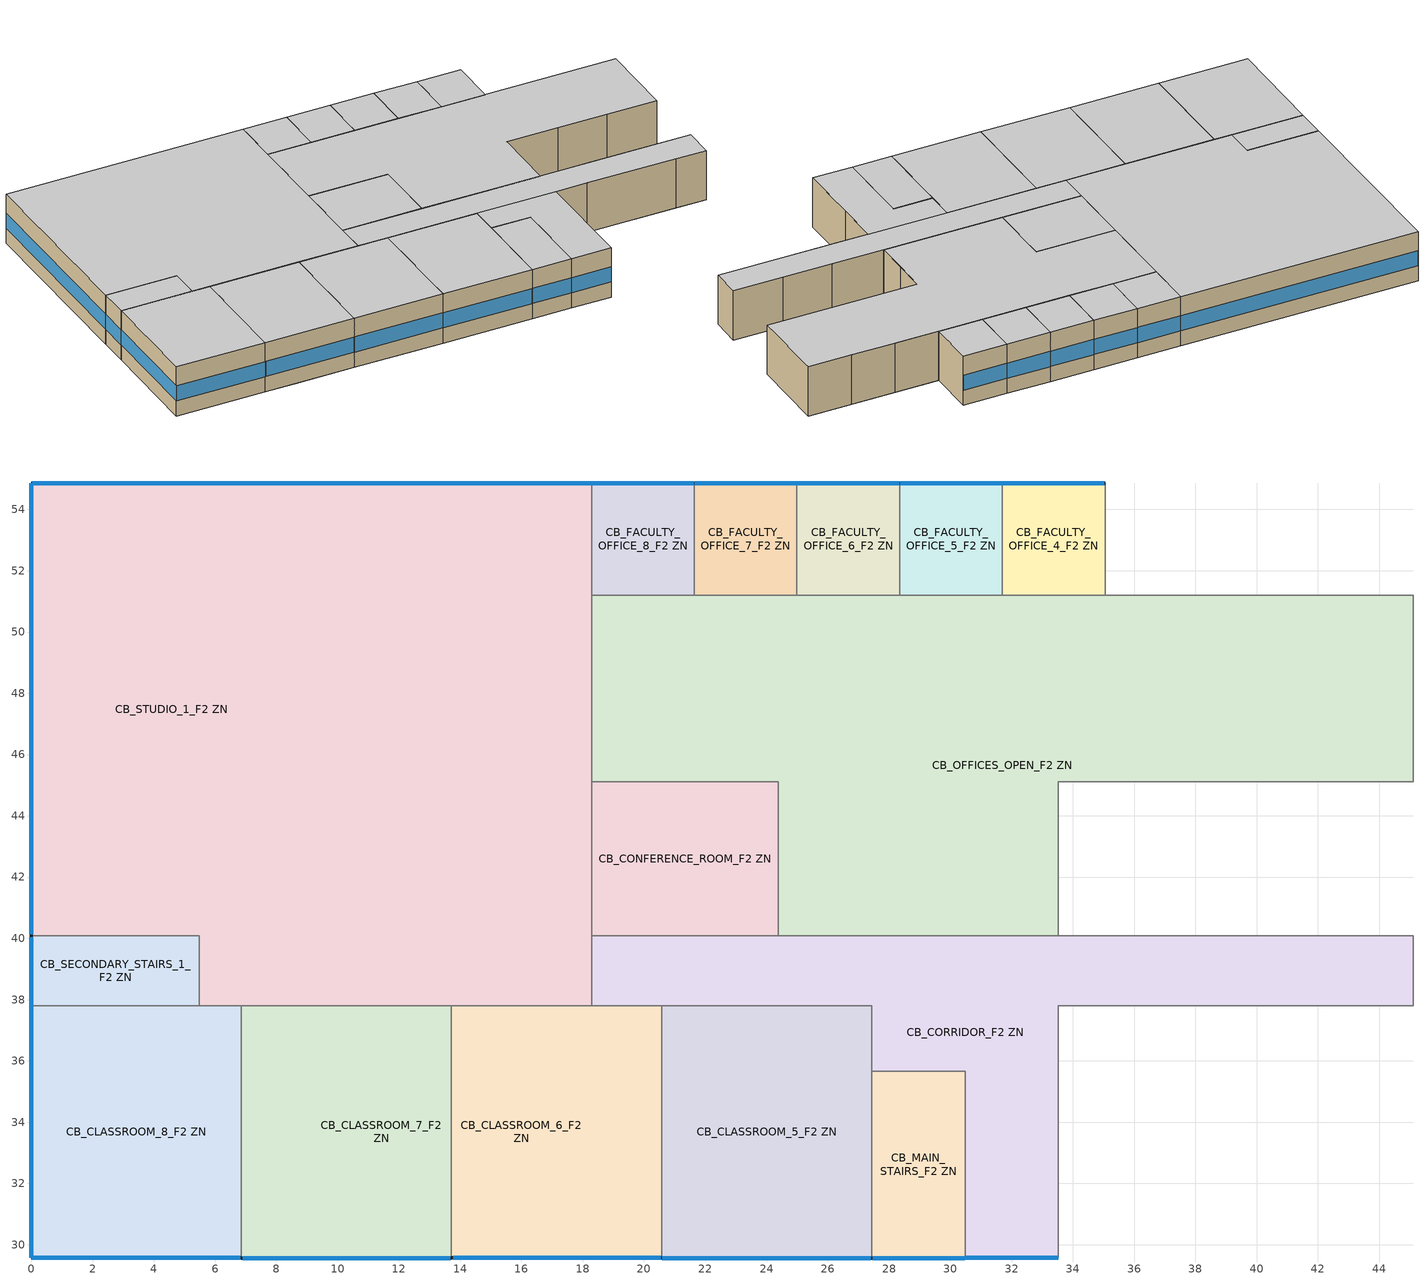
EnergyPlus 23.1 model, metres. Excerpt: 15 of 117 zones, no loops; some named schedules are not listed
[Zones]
CB_CLASSROOM_5_F2 ZN
 floor to CB_ENTRANCE_LOBBY_F1 ZN (Typical Interior Floor): 27.43,37.8 27.43,29.57 20.57,29.57 20.57,37.8 z3.96
 wall outside (Typical Insulated Steel Framed Exterior Wall R-11.9): 20.57,29.57 27.43,29.57 z3.96:7.92
 wall to CB_CLASSROOM_6_F2 ZN (Uninsulated Steel Stud Wall): 20.57,37.8 20.57,29.57 z3.96:7.92
 wall to CB_CORRIDOR_F2 ZN (Uninsulated Steel Stud Wall): 27.43,35.66 27.43,37.8 20.57,37.8 z3.96:7.92
 wall to CB_MAIN_STAIRS_F2 ZN (Uninsulated Steel Stud Wall): 27.43,29.57 27.43,35.66 z3.96:7.92
 window (U 0.77 SHGC 0.23 Simple Glazing Window U-0.77 SHGC 0.23): 20.59,29.57 27.4,29.57 z5.18:6.4
 ceiling to CB_CLASSROOM_5_F3 ZN (Typical Interior Ceiling): 27.43,29.57 27.43,37.8 20.57,37.8 20.57,29.57 z7.92
CB_CLASSROOM_6_F2 ZN
 floor to CB_ENTRANCE_LOBBY_F1 ZN (Typical Interior Floor): 20.57,37.8 20.57,29.57 18.29,29.57 18.29,37.8 z3.96
 floor to CB_CAFE_STUDY_LOUNGE_F1 ZN (Typical Interior Floor): 18.29,37.8 18.29,29.57 13.72,29.57 13.72,37.8 z3.96
 wall outside (Typical Insulated Steel Framed Exterior Wall R-11.9): 13.72,29.57 20.57,29.57 z3.96:7.92
 wall to CB_CORRIDOR_F2 ZN (Uninsulated Steel Stud Wall): 20.57,37.8 18.29,37.8 z3.96:7.92
 wall to CB_CLASSROOM_7_F2 ZN (Uninsulated Steel Stud Wall): 13.72,37.8 13.72,29.57 z3.96:7.92
 wall to CB_STUDIO_1_F2 ZN (Uninsulated Steel Stud Wall): 18.29,37.8 13.72,37.8 z3.96:7.92
 window (U 0.77 SHGC 0.23 Simple Glazing Window U-0.77 SHGC 0.23): 13.77,29.57 20.55,29.57 z5.18:6.4
 ceiling to CB_CLASSROOM_6_F3 ZN (Typical Interior Ceiling): 20.57,29.57 20.57,37.8 13.72,37.8 13.72,29.57 z7.92
CB_CLASSROOM_7_F2 ZN
 floor to CB_CAFE_STUDY_LOUNGE_F1 ZN (Typical Interior Floor): 9.14,37.8 9.14,29.57 6.86,29.57 6.86,37.8 z3.96; 13.72,37.8 13.72,29.57 9.14,29.57 9.14,37.8 z3.96
 wall outside (Typical Insulated Steel Framed Exterior Wall R-11.9): 6.86,29.57 13.72,29.57 z3.96:7.92
 wall to CB_CLASSROOM_8_F2 ZN (Uninsulated Steel Stud Wall): 6.86,37.8 6.86,29.57 z3.96:7.92
 wall to CB_STUDIO_1_F2 ZN (Uninsulated Steel Stud Wall): 13.72,37.8 6.86,37.8 z3.96:7.92
 window (U 0.77 SHGC 0.23 Simple Glazing Window U-0.77 SHGC 0.23): 6.91,29.57 13.68,29.57 z5.18:6.4
 ceiling to CB_CLASSROOM_7_F3 ZN (Typical Interior Ceiling): 13.72,29.57 13.72,37.8 6.86,37.8 6.86,29.57 z7.92
CB_CLASSROOM_8_F2 ZN
 floor to CB_CAFE_STUDY_LOUNGE_F1 ZN (Typical Interior Floor): 6.86,37.8 6.86,29.57 0,29.57 0,37.8 z3.96
 wall outside (Typical Insulated Steel Framed Exterior Wall R-11.9): 0,37.8 0,29.57 6.86,29.57 z3.96:7.92
 wall to CB_STUDIO_1_F2 ZN (Uninsulated Steel Stud Wall): 6.86,37.8 5.49,37.8 z3.96:7.92
 wall to CB_SECONDARY_STAIRS_1_F2 ZN (Uninsulated Steel Stud Wall): 5.49,37.8 0,37.8 z3.96:7.92
 window (U 0.77 SHGC 0.23 Simple Glazing Window U-0.77 SHGC 0.23): 0.02,29.57 6.83,29.57 / 0,37.78 0,29.57 z5.18:6.4
 ceiling to CB_CLASSROOM_8_F3 ZN (Typical Interior Ceiling): 6.86,29.57 6.86,37.8 0,37.8 0,29.57 z7.92
CB_CONFERENCE_ROOM_F2 ZN
 floor to CB_CONFERENCE_ROOM_F1 ZN (Typical Interior Floor): 24.38,45.11 24.38,40.08 18.29,40.08 18.29,45.11 z3.96
 wall to CB_OFFICES_OPEN_F2 ZN (Uninsulated Steel Stud Wall): 24.38,40.08 24.38,45.11 18.29,45.11 z3.96:7.92
 wall to CB_CORRIDOR_F2 ZN (Uninsulated Steel Stud Wall): 18.29,40.08 24.38,40.08 z3.96:7.92
 wall to CB_STUDIO_1_F2 ZN (Uninsulated Steel Stud Wall): 18.29,45.11 18.29,40.08 z3.96:7.92
 ceiling to CB_CONFERENCE_ROOM_F3 ZN (Typical Interior Ceiling): 24.38,40.08 24.38,45.11 18.29,45.11 18.29,40.08 z7.92
CB_CORRIDOR_F2 ZN
 floor to CB_CORRIDOR_F1 ZN (Typical Interior Floor): 45.11,40.08 45.11,37.8 33.53,37.8 33.53,29.57 30.48,29.57 30.48,35.66 27.43,35.66 27.43,37.8 18.29,37.8 18.29,40.08 z3.96
 wall outside (Typical Insulated Steel Framed Exterior Wall R-11.9): 30.48,29.57 33.53,29.57 z3.96:7.92
 wall to CB_STUDENTS_RESTROOMS_2_F2 ZN (Uninsulated Steel Stud Wall): 45.11,40.08 41.3,40.08 z3.96:7.92
 wall to CB_STUDIO_2_F2 ZN (Uninsulated Steel Stud Wall): 45.11,37.8 45.11,40.08 z3.96:7.92
 wall to CB_CLASSROOM_3_F2 ZN (Uninsulated Steel Stud Wall): 42.82,37.8 45.11,37.8 z3.96:7.92
 wall to CB_CLASSROOM_4_F2 ZN (Uninsulated Steel Stud Wall): 35.97,37.8 42.82,37.8 z3.96:7.92
 wall to CB_UTILITY_F2 ZN (Uninsulated Steel Stud Wall): 33.53,34.44 33.53,37.8 35.97,37.8 z3.96:7.92
 wall to CB_PUBLIC_ELEVATORS_F2 ZN (Uninsulated Steel Stud Wall): 33.53,29.57 33.53,34.44 z3.96:7.92
 wall to CB_MAIN_STAIRS_F2 ZN (Uninsulated Steel Stud Wall): 27.43,35.66 30.48,35.66 30.48,29.57 z3.96:7.92
 wall to CB_STUDIO_1_F2 ZN (Uninsulated Steel Stud Wall): 18.29,40.08 18.29,37.8 z3.96:7.92
 wall to CB_OFFICES_OPEN_F2 ZN (Uninsulated Steel Stud Wall): 33.53,40.08 24.38,40.08 z3.96:7.92
 wall to CB_FACULTY_RESTROOMS_1_F2 ZN (Uninsulated Steel Stud Wall): 37.49,40.08 33.53,40.08 z3.96:7.92
 wall to CB_STUDENTS_RESTROOMS_1_F2 ZN (Uninsulated Steel Stud Wall): 41.3,40.08 37.49,40.08 z3.96:7.92
 window (U 0.77 SHGC 0.23 Simple Glazing Window U-0.77 SHGC 0.23): 30.5,29.57 33.52,29.57 z5.18:6.4
 ceiling to CB_CORRIDOR_1_F3 ZN (Typical Interior Ceiling): 33.53,29.57 33.53,37.8 27.43,37.8 27.43,35.66 30.48,35.66 30.48,29.57 z7.92
 ceiling to CB_CORRIDOR_2_F3 ZN (Typical Interior Ceiling): 45.11,37.8 45.11,40.08 18.29,40.08 18.29,37.8 z7.92
CB_FACULTY_OFFICE_4_F2 ZN
 floor to CB_OFFICES_ENCLOSED_4_F1 ZN (Typical Interior Floor): 35.05,54.86 35.05,51.21 31.7,51.21 31.7,54.86 z3.96
 wall outside (Typical Insulated Steel Framed Exterior Wall R-11.9): 35.05,54.86 31.7,54.86 z3.96:7.92
 wall to CB_FACULTY_OFFICE_3_F2 ZN (Uninsulated Steel Stud Wall): 35.05,51.21 35.05,54.86 z3.96:7.92
 wall to CB_OFFICES_OPEN_F2 ZN (Uninsulated Steel Stud Wall): 31.7,51.21 35.05,51.21 z3.96:7.92
 wall to CB_FACULTY_OFFICE_5_F2 ZN (Uninsulated Steel Stud Wall): 31.7,54.86 31.7,51.21 z3.96:7.92
 window (U 0.77 SHGC 0.23 Simple Glazing Window U-0.77 SHGC 0.23): 35.03,54.86 31.71,54.86 z5.18:6.4
 ceiling to CB_FACULTY_OFFICE_4_F3 ZN (Typical Interior Ceiling): 35.05,51.21 35.05,54.86 31.7,54.86 31.7,51.21 z7.92
CB_FACULTY_OFFICE_5_F2 ZN
 floor to CB_OFFICES_ENCLOSED_5_F1 ZN (Typical Interior Floor): 31.7,54.86 31.7,51.21 28.35,51.21 28.35,54.86 z3.96
 wall outside (Typical Insulated Steel Framed Exterior Wall R-11.9): 31.7,54.86 28.35,54.86 z3.96:7.92
 wall to CB_OFFICES_OPEN_F2 ZN (Uninsulated Steel Stud Wall): 28.35,51.21 31.7,51.21 z3.96:7.92
 wall to CB_FACULTY_OFFICE_6_F2 ZN (Uninsulated Steel Stud Wall): 28.35,54.86 28.35,51.21 z3.96:7.92
 window (U 0.77 SHGC 0.23 Simple Glazing Window U-0.77 SHGC 0.23): 31.69,54.86 28.37,54.86 z5.18:6.4
 ceiling to CB_FACULTY_OFFICE_5_F3 ZN (Typical Interior Ceiling): 31.7,51.21 31.7,54.86 28.35,54.86 28.35,51.21 z7.92
CB_FACULTY_OFFICE_6_F2 ZN
 floor to CB_OFFICES_ENCLOSED_6_F1 ZN (Typical Interior Floor): 28.35,54.86 28.35,51.21 24.99,51.21 24.99,54.86 z3.96
 wall outside (Typical Insulated Steel Framed Exterior Wall R-11.9): 28.35,54.86 24.99,54.86 z3.96:7.92
 wall to CB_OFFICES_OPEN_F2 ZN (Uninsulated Steel Stud Wall): 24.99,51.21 28.35,51.21 z3.96:7.92
 wall to CB_FACULTY_OFFICE_7_F2 ZN (Uninsulated Steel Stud Wall): 24.99,54.86 24.99,51.21 z3.96:7.92
 window (U 0.77 SHGC 0.23 Simple Glazing Window U-0.77 SHGC 0.23): 28.33,54.86 25,54.86 z5.18:6.4
 ceiling to CB_FACULTY_OFFICE_6_F3 ZN (Typical Interior Ceiling): 28.35,51.21 28.35,54.86 24.99,54.86 24.99,51.21 z7.92
CB_FACULTY_OFFICE_7_F2 ZN
 floor to CB_OFFICES_ENCLOSED_7_F1 ZN (Typical Interior Floor): 24.99,54.86 24.99,51.21 21.64,51.21 21.64,54.86 z3.96
 wall outside (Typical Insulated Steel Framed Exterior Wall R-11.9): 24.99,54.86 21.64,54.86 z3.96:7.92
 wall to CB_OFFICES_OPEN_F2 ZN (Uninsulated Steel Stud Wall): 21.64,51.21 24.99,51.21 z3.96:7.92
 wall to CB_FACULTY_OFFICE_8_F2 ZN (Uninsulated Steel Stud Wall): 21.64,54.86 21.64,51.21 z3.96:7.92
 window (U 0.77 SHGC 0.23 Simple Glazing Window U-0.77 SHGC 0.23): 24.98,54.86 21.65,54.86 z5.18:6.4
 ceiling to CB_FACULTY_OFFICE_7_F3 ZN (Typical Interior Ceiling): 24.99,51.21 24.99,54.86 21.64,54.86 21.64,51.21 z7.92
CB_FACULTY_OFFICE_8_F2 ZN
 floor to CB_OFFICES_ENCLOSED_8_F1 ZN (Typical Interior Floor): 21.64,54.86 21.64,51.21 18.29,51.21 18.29,54.86 z3.96
 wall outside (Typical Insulated Steel Framed Exterior Wall R-11.9): 21.64,54.86 18.29,54.86 z3.96:7.92
 wall to CB_OFFICES_OPEN_F2 ZN (Uninsulated Steel Stud Wall): 18.29,51.21 21.64,51.21 z3.96:7.92
 wall to CB_STUDIO_1_F2 ZN (Uninsulated Steel Stud Wall): 18.29,54.86 18.29,54.14 18.29,51.21 z3.96:7.92
 window (U 0.77 SHGC 0.23 Simple Glazing Window U-0.77 SHGC 0.23): 21.63,54.86 18.29,54.86 z5.18:6.4
 ceiling to CB_FACULTY_OFFICE_8_F3 ZN (Typical Interior Ceiling): 21.64,51.21 21.64,54.86 18.29,54.86 18.29,51.21 z7.92
CB_MAIN_STAIRS_F2 ZN
 floor to CB_MAIN_STAIRS_F1 ZN (Typical Interior Floor): 30.48,35.66 30.48,29.57 27.43,29.57 27.43,35.66 z3.96
 wall outside (Typical Insulated Steel Framed Exterior Wall R-11.9): 27.43,29.57 30.48,29.57 z3.96:7.92
 window (U 0.77 SHGC 0.23 Simple Glazing Window U-0.77 SHGC 0.23): 27.46,29.57 30.46,29.57 z5.18:6.4
 ceiling to CB_MAIN_STAIRS_F3 ZN (Typical Interior Ceiling): 30.48,29.57 30.48,35.66 27.43,35.66 27.43,29.57 z7.92
CB_OFFICES_OPEN_F2 ZN
 floor to CB_CONFERENCE_ROOM_F1 ZN (Typical Interior Floor): 27.43,45.11 27.43,40.08 24.38,40.08 24.38,45.11 z3.96
 floor to CB_OFFICES_OPEN_F1 ZN (Typical Interior Floor): 45.11,51.21 45.11,45.11 33.53,45.11 33.53,40.08 27.43,40.08 27.43,45.11 18.29,45.11 18.29,51.21 z3.96
 wall to CB_FACULTY_RESTROOMS_2_F2 ZN (Uninsulated Steel Stud Wall): 33.53,42.6 33.53,45.11 37.49,45.11 z3.96:7.92
 wall to CB_FACULTY_RESTROOMS_1_F2 ZN (Uninsulated Steel Stud Wall): 33.53,40.08 33.53,42.6 z3.96:7.92
 wall to CB_STUDIO_1_F2 ZN (Uninsulated Steel Stud Wall): 18.29,51.21 18.29,45.11 z3.96:7.92
 wall to CB_FACULTY_OFFICE_3_F2 ZN (Uninsulated Steel Stud Wall): 38.4,51.21 35.05,51.21 z3.96:7.92
 wall to CB_FACULTY_OFFICE_2_F2 ZN (Uninsulated Steel Stud Wall): 41.76,51.21 38.4,51.21 z3.96:7.92
 wall to CB_FACULTY_OFFICE_1_F2 ZN (Uninsulated Steel Stud Wall): 45.11,51.21 41.76,51.21 z3.96:7.92
 wall to CB_STUDIO_2_F2 ZN (Uninsulated Steel Stud Wall): 45.11,45.11 45.11,51.21 z3.96:7.92
 wall to CB_STUDENTS_RESTROOMS_2_F2 ZN (Uninsulated Steel Stud Wall): 41.3,45.11 45.11,45.11 z3.96:7.92
 wall to CB_STUDENTS_RESTROOMS_1_F2 ZN (Uninsulated Steel Stud Wall): 37.49,45.11 41.3,45.11 z3.96:7.92
 ceiling to CB_OFFICES_OPEN_F3 ZN (Typical Interior Ceiling): 33.53,40.08 33.53,45.11 45.11,45.11 45.11,51.21 18.29,51.21 18.29,45.11 24.38,45.11 24.38,40.08 z7.92
CB_SECONDARY_STAIRS_1_F2 ZN
 floor to CB_SECONDARY_STAIRS_1_F1 ZN (Typical Interior Floor): 5.49,40.08 5.49,37.8 0,37.8 0,40.08 z3.96
 wall outside (Typical Insulated Steel Framed Exterior Wall R-11.9): 0,40.08 0,37.8 z3.96:7.92
 wall to CB_STUDIO_1_F2 ZN (Uninsulated Steel Stud Wall): 5.49,37.8 5.49,40.08 0,40.08 z3.96:7.92
 window (U 0.77 SHGC 0.23 Simple Glazing Window U-0.77 SHGC 0.23): 0,40.04 0,37.81 z5.18:6.4
 ceiling to CB_SECONDARY_STAIRS_1_F3 ZN (Typical Interior Ceiling): 5.49,37.8 5.49,40.08 0,40.08 0,37.8 z7.92
CB_STUDIO_1_F2 ZN
 floor to CB_LIBRARY_MEDIA_CENTER_F1 ZN (Typical Interior Floor): 9.14,54.86 9.14,40.08 0,40.08 0,54.86 z3.96; 18.29,54.86 18.29,40.08 9.14,40.08 9.14,54.86 z3.96
 floor to CB_CAFE_STUDY_LOUNGE_F1 ZN (Typical Interior Floor): 18.29,40.08 18.29,37.8 5.49,37.8 5.49,40.08 z3.96
 wall outside (Typical Insulated Steel Framed Exterior Wall R-11.9): 18.29,54.86 0,54.86 0,40.08 z3.96:7.92
 window (U 0.77 SHGC 0.23 Simple Glazing Window U-0.77 SHGC 0.23): 0,54.86 0,40.13 / 18.28,54.86 0.03,54.86 z5.18:6.4
 ceiling to CB_STUDIO_2_F3 ZN (Typical Interior Ceiling): 18.29,37.8 18.29,54.86 0,54.86 0,40.08 5.49,40.08 5.49,37.8 z7.92
[Building]
-College-ASHRAE 169-2013-2A created: 2023-09-08 18:26:06 +0800: Terrain=City; Loads Convergence Tolerance Value {W}=0.04; Temperature Convergence Tolerance Value {deltaC}=0.2; Solar Distribution=FullInteriorAndExterior; Maximum Number of Warmup Days=25; Minimum Number of Warmup Days=6
[Site:Location]
Tampa-MacDill AFB_FL_USA: Latitude {deg}=27.85; Longitude {deg}=-82.52; Time Zone {hr}=-5; Elevation {m}=8
[Site:GroundTemperature:FCfactorMethod]
January Ground Temperature {C}=24.2; February Ground Temperature {C}=18.9; March Ground Temperature {C}=15.7; April Ground Temperature {C}=13.6; May Ground Temperature {C}=15.5; June Ground Temperature {C}=17.1; July Ground Temperature {C}=21.2; August Ground Temperature {C}=26.9; September Ground Temperature {C}=27.6; October Ground Temperature {C}=27.9; November Ground Temperature {C}=27.4; December Ground Temperature {C}=26.2
[Site:WaterMainsTemperature]
Calculation Method=Correlation; Annual Average Outdoor Air Temperature {C}=21.85; Maximum Difference In Monthly Average Outdoor Air Temperatures {deltaC}=14.3
[SizingPeriod:DesignDay] Day of Month=21; Dry-Bulb Temperature Range Modifier Type=DefaultMultipliers; Humidity Condition Type=Wetbulb; Barometric Pressure {Pa}=101229; Rain Indicator=No; Snow Indicator=No; Daylight Saving Time Indicator=No; Begin Environment Reset Mode=FullResetAtBeginEnvironment
Name | Month | Day Type | Maximum Dry-Bulb Temperature {C} | Daily Dry-Bulb Temperature Range {deltaC} | Wetbulb or DewPoint at Maximum Dry-Bulb {C} | Wind Speed {m/s} | Wind Direction {deg} | Solar Model Indicator | ASHRAE Clear Sky Optical Depth for Beam Irradiance (taub) | ASHRAE Clear Sky Optical Depth for Diffuse Irradiance (taud) | Sky Clearness
Tampa-MacDill.AFB_FL_USA Ann Clg .4% Condns DB=>MWB | 8 | SummerDesignDay | 33.9 | 7.9 | 25.1 | 3.1 | 270 | ASHRAETau | 0.491 | 2.016
Tampa-MacDill.AFB_FL_USA Ann Htg 99.6% Condns DB | 1 | WinterDesignDay | 4.6 | 0 | 4.6 | 2.5 | 10 | ASHRAEClearSky |  |  | 0
[Material] Thermal Absorptance=0.9; Solar Absorptance=0.7; Visible Absorptance=0.7
Name | Roughness | Thickness {m} | Conductivity {W/m-K} | Density {kg/m3} | Specific Heat {J/kg-K}
100mm Normalweight concrete floor | MediumSmooth | 0.1016 | 2.31 | 2322 | 832
25mm Stucco | Smooth | 0.0254 | 0.72 | 1856 | 840
5/8 in. Gypsum Board | MediumSmooth | 0.0159 | 0.16 | 800 | 1090
Std Wood 6inch | MediumSmooth | 0.15 | 0.12 | 540 | 1210
[Material:NoMass] Thermal Absorptance=0.9
Name | Roughness | Thermal Resistance {m2-K/W} | Solar Absorptance | Visible Absorptance
CP02 CARPET PAD | VeryRough | 0.21648 | 0.7 | 0.8
Metal Framed Wall - 24inOC - 2x4 - R0 ins. | Smooth | 0.115881 | 0 | 0
Typical Insulation R-9.73 | Smooth | 1.71283 | 0.7 | 0.7
[WindowMaterial:SimpleGlazingSystem]
U 0.77 SHGC 0.23 Simple Glazing U-0.77 SHGC 0.23: U-Factor {W/m2-K}=4.37226; Solar Heat Gain Coefficient=0.23
[Construction]
InteriorFurnishings: Std Wood 6inch
Typical Insulated Steel Framed Exterior Wall R-11.9: 25mm Stucco, 5/8 in. Gypsum Board, Typical Insulation R-9.73, 5/8 in. Gypsum Board
Typical Interior Ceiling: CP02 CARPET PAD, 100mm Normalweight concrete floor
Typical Interior Floor: 100mm Normalweight concrete floor, CP02 CARPET PAD
U 0.77 SHGC 0.23 Simple Glazing Window U-0.77 SHGC 0.23: U 0.77 SHGC 0.23 Simple Glazing U-0.77 SHGC 0.23
Uninsulated Steel Stud Wall: Metal Framed Wall - 24inOC - 2x4 - R0 ins.
[Zone] Multiplier=1; Part of Total Floor Area=Yes
CB_CLASSROOM_5_F2 ZN; CB_CLASSROOM_6_F2 ZN; CB_CLASSROOM_7_F2 ZN; CB_CLASSROOM_8_F2 ZN; CB_CONFERENCE_ROOM_F2 ZN; CB_CORRIDOR_F2 ZN; CB_FACULTY_OFFICE_4_F2 ZN; CB_FACULTY_OFFICE_5_F2 ZN; CB_FACULTY_OFFICE_6_F2 ZN; CB_FACULTY_OFFICE_7_F2 ZN; CB_FACULTY_OFFICE_8_F2 ZN; CB_MAIN_STAIRS_F2 ZN; CB_OFFICES_OPEN_F2 ZN; CB_SECONDARY_STAIRS_1_F2 ZN; CB_STUDIO_1_F2 ZN
[Space]
Name | Zone | Space Type
CB_CLASSROOM_5_F2 | CB_CLASSROOM_5_F2 ZN | College - Classroom
CB_CLASSROOM_6_F2 | CB_CLASSROOM_6_F2 ZN | College - Classroom
CB_CLASSROOM_7_F2 | CB_CLASSROOM_7_F2 ZN | College - Classroom
CB_CLASSROOM_8_F2 | CB_CLASSROOM_8_F2 ZN | College - Classroom
CB_CONFERENCE_ROOM_F2 | CB_CONFERENCE_ROOM_F2 ZN | College - Conference
CB_CORRIDOR_F2 | CB_CORRIDOR_F2 ZN | College - Corridor
CB_FACULTY_OFFICE_4_F2 | CB_FACULTY_OFFICE_4_F2 ZN | College - Office
CB_FACULTY_OFFICE_5_F2 | CB_FACULTY_OFFICE_5_F2 ZN | College - Office
CB_FACULTY_OFFICE_6_F2 | CB_FACULTY_OFFICE_6_F2 ZN | College - Office
CB_FACULTY_OFFICE_7_F2 | CB_FACULTY_OFFICE_7_F2 ZN | College - Office
CB_FACULTY_OFFICE_8_F2 | CB_FACULTY_OFFICE_8_F2 ZN | College - Office
CB_MAIN_STAIRS_F2 | CB_MAIN_STAIRS_F2 ZN | College - Stairs
CB_OFFICES_OPEN_F2 | CB_OFFICES_OPEN_F2 ZN | College - Office
CB_SECONDARY_STAIRS_1_F2 | CB_SECONDARY_STAIRS_1_F2 ZN | College - Stairs
CB_STUDIO_1_F2 | CB_STUDIO_1_F2 ZN | College - Art Classroom
[SpaceList]
College - Classroom: CB_CLASSROOM_1_F4, CB_CLASSROOM_2_F4, CB_CLASSROOM_3_F4, CB_CLASSROOM_5_F4, CB_CLASSROOM_6_F4, CB_CLASSROOM_7_F2, CB_CLASSROOM_6_F2, CB_CLASSROOM_5_F2, CB_CLASSROOM_4_F3, CB_CLASSROOM_3_F3, CB_CLASSROOM_5_F3, CB_CLASSROOM_1_F3, CB_CLASSROOM_2_F3, CB_CLASSROOM_8_F2, CB_CLASSROOM_6_F3, CB_CLASSROOM_7_F3, CB_CLASSROOM_8_F3, CB_CLASSROOM_4_F4, CB_CLASSROOM_4_F2, CB_LECTURE_ROOM_2_F1, CB_CLASSROOM_2_F2, CB_CLASSROOM_1_F2, CB_CLASSROOM_3_F2
College - Conference: CB_CONFERENCE_ROOM_F4, CB_CONFERENCE_ROOM_F3, CB_CONFERENCE_ROOM_F1, CB_CONFERENCE_ROOM_F2
College - Corridor: CB_CORRIDOR_F1, CB_CORRIDOR_F4, CB_CORRIDOR_F2, CB_CORRIDOR_2_F3, CB_CORRIDOR_1_F3
College - Office: CB_OFFICES_ENCLOSED_8_F1, CB_OFFICES_ENCLOSED_7_F1, CB_OFFICES_ENCLOSED_5_F1, CB_OFFICES_ENCLOSED_4_F1, CB_OFFICES_ENCLOSED_6_F1, CB_OFFICES_OPEN_F4, CB_OFFICES_OPEN_F1, CB_FACULTY_OFFICE_6_F4, CB_FACULTY_OFFICE_5_F4, CB_FACULTY_OFFICE_4_F4, CB_FACULTY_OFFICE_3_F4, CB_FACULTY_OFFICE_2_F4, CB_OFFICES_ENCLOSED_1_F1, CB_FACULTY_OFFICE_1_F4, CB_FACULTY_OFFICE_1_F3, CB_FACULTY_OFFICE_3_F2, CB_FACULTY_OFFICE_5_F3, CB_FACULTY_OFFICE_4_F3, CB_FACULTY_OFFICE_2_F3, CB_OFFICES_ENCLOSED_2_F1, CB_FACULTY_OFFICE_3_F3, CB_FACULTY_OFFICE_8_F4, CB_FACULTY_OFFICE_8_F3, CB_FACULTY_OFFICE_7_F3, CB_OFFICES_ENCLOSED_3_F1, CB_FACULTY_OFFICE_6_F2, CB_FACULTY_OFFICE_6_F3, CB_FACULTY_OFFICE_7_F2, CB_FACULTY_OFFICE_7_F4, CB_FACULTY_OFFICE_8_F2, CB_FACULTY_OFFICE_2_F2, CB_OFFICES_OPEN_F3, CB_FACULTY_OFFICE_4_F2, CB_OFFICES_OPEN_F2, CB_FACULTY_OFFICE_5_F2, CB_FACULTY_OFFICE_1_F2
College - Stairs: CB_MAIN_STAIRS_F4, CB_SECONDARY_STAIRS_2_F4, CB_SECONDARY_STAIRS_2_F1, CB_SECONDARY_STAIRS_1_F4, CB_MAIN_STAIRS_F3, CB_MAIN_STAIRS_F2, CB_SECONDARY_STAIRS_2_F2, CB_SECONDARY_STAIRS_2_F3, CB_SECONDARY_STAIRS_1_F1, CB_SECONDARY_STAIRS_1_F3, CB_SECONDARY_STAIRS_1_F2, CB_MAIN_STAIRS_F1
College - Art Classroom: CB_STUDIO_1_F2, CB_STUDIO_1_F3, CB_STUDIO_2_F2, CB_STUDIO_2_F3
[Lights] Schedule=College BLDG_LIGHT_SCH; Design Level Calculation Method=Watts/Area; Fraction Replaceable=0
Name | Zone or ZoneList or Space or SpaceList | Watts per Zone Floor Area {W/m2}
College - Classroom Lights | College - Classroom | 7.64238
College - Conference Lights | College - Conference | 10.441
College - Corridor Lights | College - Corridor | 4.4132
College - Office Lights | College - Office | 7.96529
College - Stairs Lights | College - Stairs | 5.27432
College - Art Classroom Lights | College - Art Classroom | 7.64238
[People] Number of People Calculation Method=People/Area; Fraction Radiant=0.3; Activity Level Schedule=College ACTIVITY_SCH; Work Efficiency Schedule=Work Efficiency Schedule; Clothing Insulation Schedule=Clothing Schedule; Air Velocity Schedule=Air Velocity Schedule
Name | Zone or ZoneList or Space or SpaceList | Number of People Schedule | People per Floor Area {person/m2}
College - Classroom People | College - Classroom | College BLDG_Class_OCC_SCH | 0.699654
College - Conference People | College - Conference | College BLDG_OCC_SCH | 0.538196
College - Office People | College - Office | College BLDG_OCC_SCH_Offices | 0.0538196
College - Art Classroom People | College - Art Classroom | College BLDG_Studio_OCC_SCH | 0.215278
[ElectricEquipment] Schedule=College BLDG_EQUIP_SCH_Base; Design Level Calculation Method=Watts/Area; Fraction Latent=0; Fraction Radiant=0.5; Fraction Lost=0
Name | Zone or ZoneList or Space or SpaceList | Watts per Zone Floor Area {W/m2}
College - Classroom Elec Equip | College - Classroom | 9.99967
College - Conference Elec Equip | College - Conference | 10.7639
College - Corridor Elec Equip | College - Corridor | 3.98265
College - Office Elec Equip | College - Office | 10.7639
College - Art Classroom Elec Equip | College - Art Classroom | 9.99967
[InternalMass] Construction=InteriorFurnishings
Name | Zone or ZoneList | Space or SpaceList | Surface Area {m2}
CB_CLASSROOM_5_F2 Mass | CB_CLASSROOM_5_F2 ZN | CB_CLASSROOM_5_F2 | 112.877
CB_CLASSROOM_6_F2 Mass | CB_CLASSROOM_6_F2 ZN | CB_CLASSROOM_6_F2 | 112.877
CB_CLASSROOM_7_F2 Mass | CB_CLASSROOM_7_F2 ZN | CB_CLASSROOM_7_F2 | 112.877
CB_CLASSROOM_8_F2 Mass | CB_CLASSROOM_8_F2 ZN | CB_CLASSROOM_8_F2 | 112.877
CB_CONFERENCE_ROOM_F2 Mass | CB_CONFERENCE_ROOM_F2 ZN | CB_CONFERENCE_ROOM_F2 | 61.316
CB_CORRIDOR_F2 Mass | CB_CORRIDOR_F2 ZN | CB_CORRIDOR_F2 | 185.806
CB_FACULTY_OFFICE_4_F2 Mass | CB_FACULTY_OFFICE_4_F2 ZN | CB_FACULTY_OFFICE_4_F2 | 24.5264
CB_FACULTY_OFFICE_5_F2 Mass | CB_FACULTY_OFFICE_5_F2 ZN | CB_FACULTY_OFFICE_5_F2 | 24.5264
CB_FACULTY_OFFICE_6_F2 Mass | CB_FACULTY_OFFICE_6_F2 ZN | CB_FACULTY_OFFICE_6_F2 | 24.5264
CB_FACULTY_OFFICE_7_F2 Mass | CB_FACULTY_OFFICE_7_F2 ZN | CB_FACULTY_OFFICE_7_F2 | 24.5264
CB_FACULTY_OFFICE_8_F2 Mass | CB_FACULTY_OFFICE_8_F2 ZN | CB_FACULTY_OFFICE_8_F2 | 24.5264
CB_MAIN_STAIRS_F2 Mass | CB_MAIN_STAIRS_F2 ZN | CB_MAIN_STAIRS_F2 | 37.1612
CB_OFFICES_OPEN_F2 Mass | CB_OFFICES_OPEN_F2 ZN | CB_OFFICES_OPEN_F2 | 418.993
CB_SECONDARY_STAIRS_1_F2 Mass | CB_SECONDARY_STAIRS_1_F2 ZN | CB_SECONDARY_STAIRS_1_F2 | 25.0838
CB_STUDIO_1_F2 Mass | CB_STUDIO_1_F2 ZN | CB_STUDIO_1_F2 | 599.225
[ZoneInfiltration:DesignFlowRate] Schedule=College INFIL_SCH_PNNL; Design Flow Rate Calculation Method=Flow/ExteriorArea; Flow Rate per Exterior Surface Area {m3/s-m2}=0.000569573; Constant Term Coefficient=0; Temperature Term Coefficient=0; Velocity Term Coefficient=0.224; Velocity Squared Term Coefficient=0
Name | Zone or ZoneList or Space or SpaceList
CB_CLASSROOM_5_F2 Infiltration | CB_CLASSROOM_5_F2
CB_CLASSROOM_6_F2 Infiltration | CB_CLASSROOM_6_F2
CB_CLASSROOM_7_F2 Infiltration | CB_CLASSROOM_7_F2
CB_CLASSROOM_8_F2 Infiltration | CB_CLASSROOM_8_F2
CB_CORRIDOR_F2 Infiltration | CB_CORRIDOR_F2
CB_FACULTY_OFFICE_4_F2 Infiltration | CB_FACULTY_OFFICE_4_F2
CB_FACULTY_OFFICE_5_F2 Infiltration | CB_FACULTY_OFFICE_5_F2
CB_FACULTY_OFFICE_6_F2 Infiltration | CB_FACULTY_OFFICE_6_F2
CB_FACULTY_OFFICE_7_F2 Infiltration | CB_FACULTY_OFFICE_7_F2
CB_FACULTY_OFFICE_8_F2 Infiltration | CB_FACULTY_OFFICE_8_F2
CB_MAIN_STAIRS_F2 Infiltration | CB_MAIN_STAIRS_F2
CB_SECONDARY_STAIRS_1_F2 Infiltration | CB_SECONDARY_STAIRS_1_F2
CB_STUDIO_1_F2 Infiltration | CB_STUDIO_1_F2
[Daylighting:Controls] Lighting Control Type=Continuous; Minimum Input Power Fraction for Continuous or ContinuousOff Dimming Control=0.2; Minimum Light Output Fraction for Continuous or ContinuousOff Dimming Control=0.2; Number of Stepped Control Steps=1; Probability Lighting will be Reset When Needed in Manual Stepped Control=1; Glare Calculation Azimuth Angle of View Direction Clockwise from Zone y-Axis {deg}=-0; Maximum Allowable Discomfort Glare Index=22; Illuminance Setpoint at Reference Point 1 {lux}=375; Illuminance Setpoint at Reference Point 2 {lux}=375
Name | Zone or Space | Glare Calculation Daylighting Reference Point | Daylighting Reference Point Name 1 | Fraction of Lights Controlled by Reference Point 1 | Daylighting Reference Point Name 2 | Fraction of Lights Controlled by Reference Point 2
CB_CLASSROOM_8_F2 ZN DaylightingControls | CB_CLASSROOM_8_F2 ZN | CB_CLASSROOM_8_F2 Daylt Sensor 1 | CB_CLASSROOM_8_F2 Daylt Sensor 1 | 0.547 | CB_CLASSROOM_8_F2 Daylt Sensor 2 | 0.336
CB_STUDIO_1_F2 ZN DaylightingControls | CB_STUDIO_1_F2 ZN | CB_STUDIO_1_F2 Daylt Sensor 1 | CB_STUDIO_1_F2 Daylt Sensor 1 | 0.249 | CB_STUDIO_1_F2 Daylt Sensor 2 | 0.21
[Exterior:Lights] Schedule=College EXTERIOR_LIGHT_SCH; Control Option=AstronomicalClock
Name | Design Level {W}
NonDimming Exterior Lights Def | 441.8
Occ Sensing Exterior Lights Def | 8552
[Schedule:Day:Interval]
College BLDG_OCC_SCH Default|WntrDsn|Wknd|Hol Day; College BLDG_OCC_SCH Default|WntrDsn|Wknd|Hol Day 1; College BLDG_OCC_SCH Default|WntrDsn|Wknd|Hol Day 2; College BLDG_OCC_SCH Default; College BLDG_OCC_SCH Winter Design Day 2; College BLDG_Studio_OCC_SCH Default|WntrDsn|Wknd|Hol Day; College BLDG_Studio_OCC_SCH Default|WntrDsn|Wknd|Hol Day 1; College BLDG_Studio_OCC_SCH Default|WntrDsn|Wknd|Hol Day 2; College BLDG_Studio_OCC_SCH Default; College BLDG_Studio_OCC_SCH Winter Design Day 2: No, 24:00, 0
College BLDG_OCC_SCH Wkdy|SmrDsn Day; College BLDG_OCC_SCH Wkdy|SmrDsn Day 2; College BLDG_OCC_SCH Summer Design Day: No, 08:00, 0, 16:00, 0.95, 21:00, 0.15, 24:00, 0
College BLDG_OCC_SCH Wkdy|SmrDsn Day 1: No, 08:00, 0, 21:00, 0.15, 24:00, 0
College BLDG_Studio_OCC_SCH Wkdy|SmrDsn Day; College BLDG_Studio_OCC_SCH Wkdy|SmrDsn Day 2; College BLDG_Studio_OCC_SCH Summer Design Day: No, 07:00, 0, 10:00, 0.37, 12:00, 0.19, 17:00, 0.37, 20:00, 0.19, 24:00, 0
College BLDG_Studio_OCC_SCH Wkdy|SmrDsn Day 1: No, 09:00, 0, 19:00, 0.06, 24:00, 0
[Schedule:Week:Daily]
College BLDG_LIGHT_SCH Week Rule - Jan1-Jun24: College BLDG_LIGHT_SCH Default|WntrDsn|Wknd|Hol Day, College BLDG_LIGHT_SCH Wkdy|SmrDsn Day, College BLDG_LIGHT_SCH Wkdy|SmrDsn Day, College BLDG_LIGHT_SCH Wkdy|SmrDsn Day, College BLDG_LIGHT_SCH Wkdy|SmrDsn Day, College BLDG_LIGHT_SCH Wkdy|SmrDsn Day, College BLDG_LIGHT_SCH Default|WntrDsn|Wknd|Hol Day, College BLDG_LIGHT_SCH Default, College BLDG_LIGHT_SCH Summer Design Day, College BLDG_LIGHT_SCH Winter Design Day 2, College BLDG_LIGHT_SCH Default, College BLDG_LIGHT_SCH Default
College BLDG_LIGHT_SCH Week Rule - Jun25-Jul1: College BLDG_LIGHT_SCH Default|WntrDsn|Wknd|Hol Day, College BLDG_LIGHT_SCH Wkdy|SmrDsn Day, College BLDG_LIGHT_SCH Wkdy|SmrDsn Day, College BLDG_LIGHT_SCH Wkdy|SmrDsn Day, College BLDG_LIGHT_SCH Wkdy|SmrDsn Day, College BLDG_LIGHT_SCH Wkdy|SmrDsn Day, College BLDG_LIGHT_SCH Default|WntrDsn|Wknd|Hol Day 1, College BLDG_LIGHT_SCH Default, College BLDG_LIGHT_SCH Summer Design Day, College BLDG_LIGHT_SCH Winter Design Day 2, College BLDG_LIGHT_SCH Default, College BLDG_LIGHT_SCH Default
College BLDG_LIGHT_SCH Week Rule - Jul2-Aug26: College BLDG_LIGHT_SCH Default|WntrDsn|Wknd|Hol Day 1, College BLDG_LIGHT_SCH Wkdy|SmrDsn Day 1, College BLDG_LIGHT_SCH Wkdy|SmrDsn Day 1, College BLDG_LIGHT_SCH Wkdy|SmrDsn Day 1, College BLDG_LIGHT_SCH Wkdy|SmrDsn Day 1, College BLDG_LIGHT_SCH Wkdy|SmrDsn Day 1, College BLDG_LIGHT_SCH Default|WntrDsn|Wknd|Hol Day 1, College BLDG_LIGHT_SCH Default, College BLDG_LIGHT_SCH Summer Design Day, College BLDG_LIGHT_SCH Winter Design Day 2, College BLDG_LIGHT_SCH Default, College BLDG_LIGHT_SCH Default
College BLDG_LIGHT_SCH Week Rule - Aug27-Sep2: College BLDG_LIGHT_SCH Default|WntrDsn|Wknd|Hol Day 1, College BLDG_LIGHT_SCH Wkdy|SmrDsn Day 1, College BLDG_LIGHT_SCH Wkdy|SmrDsn Day 1, College BLDG_LIGHT_SCH Wkdy|SmrDsn Day 1, College BLDG_LIGHT_SCH Wkdy|SmrDsn Day 1, College BLDG_LIGHT_SCH Wkdy|SmrDsn Day 2, College BLDG_LIGHT_SCH Default|WntrDsn|Wknd|Hol Day 2, College BLDG_LIGHT_SCH Default, College BLDG_LIGHT_SCH Summer Design Day, College BLDG_LIGHT_SCH Winter Design Day 2, College BLDG_LIGHT_SCH Default, College BLDG_LIGHT_SCH Default
College BLDG_LIGHT_SCH Week Rule - Sep3-Dec31: College BLDG_LIGHT_SCH Default|WntrDsn|Wknd|Hol Day 2, College BLDG_LIGHT_SCH Wkdy|SmrDsn Day 2, College BLDG_LIGHT_SCH Wkdy|SmrDsn Day 2, College BLDG_LIGHT_SCH Wkdy|SmrDsn Day 2, College BLDG_LIGHT_SCH Wkdy|SmrDsn Day 2, College BLDG_LIGHT_SCH Wkdy|SmrDsn Day 2, College BLDG_LIGHT_SCH Default|WntrDsn|Wknd|Hol Day 2, College BLDG_LIGHT_SCH Default, College BLDG_LIGHT_SCH Summer Design Day, College BLDG_LIGHT_SCH Winter Design Day 2, College BLDG_LIGHT_SCH Default, College BLDG_LIGHT_SCH Default
College ACTIVITY_SCH Week Rule - Jan1-Dec31: College ACTIVITY_SCH Default, College ACTIVITY_SCH Default, College ACTIVITY_SCH Default, College ACTIVITY_SCH Default, College ACTIVITY_SCH Default, College ACTIVITY_SCH Default, College ACTIVITY_SCH Default, College ACTIVITY_SCH Default, College ACTIVITY_SCH Summer Design Day, College ACTIVITY_SCH Winter Design Day, College ACTIVITY_SCH Default, College ACTIVITY_SCH Default
Work Efficiency Schedule Week Rule - Jan1-Dec31: Work Efficiency Schedule Default, Work Efficiency Schedule Default, Work Efficiency Schedule Default, Work Efficiency Schedule Default, Work Efficiency Schedule Default, Work Efficiency Schedule Default, Work Efficiency Schedule Default, Work Efficiency Schedule Default, Work Efficiency Schedule Default, Work Efficiency Schedule Default, Work Efficiency Schedule Default, Work Efficiency Schedule Default
Clothing Schedule Week Rule - Jan1-Dec31: Clothing Schedule Default Winter Clothes, Clothing Schedule Default Winter Clothes, Clothing Schedule Default Winter Clothes, Clothing Schedule Default Winter Clothes, Clothing Schedule Default Winter Clothes, Clothing Schedule Default Winter Clothes, Clothing Schedule Default Winter Clothes, Clothing Schedule Default Winter Clothes, Clothing Schedule Default Winter Clothes, Clothing Schedule Default Winter Clothes, Clothing Schedule Default Winter Clothes, Clothing Schedule Default Winter Clothes
Air Velocity Schedule Week Rule - Jan1-Dec31: Air Velocity Schedule Default, Air Velocity Schedule Default, Air Velocity Schedule Default, Air Velocity Schedule Default, Air Velocity Schedule Default, Air Velocity Schedule Default, Air Velocity Schedule Default, Air Velocity Schedule Default, Air Velocity Schedule Default, Air Velocity Schedule Default, Air Velocity Schedule Default, Air Velocity Schedule Default
College BLDG_EQUIP_SCH_Base Week Rule - Jan1-Jun24: College BLDG_EQUIP_SCH_Base Default|WntrDsn|Wknd|Hol Day, College BLDG_EQUIP_SCH_Base Wkdy|SmrDsn Day, College BLDG_EQUIP_SCH_Base Wkdy|SmrDsn Day, College BLDG_EQUIP_SCH_Base Wkdy|SmrDsn Day, College BLDG_EQUIP_SCH_Base Wkdy|SmrDsn Day, College BLDG_EQUIP_SCH_Base Wkdy|SmrDsn Day, College BLDG_EQUIP_SCH_Base Default|WntrDsn|Wknd|Hol Day, College BLDG_EQUIP_SCH_Base Default, College BLDG_EQUIP_SCH_Base Summer Design Day, College BLDG_EQUIP_SCH_Base Winter Design Day 2, College BLDG_EQUIP_SCH_Base Default, College BLDG_EQUIP_SCH_Base Default
College BLDG_EQUIP_SCH_Base Week Rule - Jun25-Jul1: College BLDG_EQUIP_SCH_Base Default|WntrDsn|Wknd|Hol Day, College BLDG_EQUIP_SCH_Base Wkdy|SmrDsn Day, College BLDG_EQUIP_SCH_Base Wkdy|SmrDsn Day, College BLDG_EQUIP_SCH_Base Wkdy|SmrDsn Day, College BLDG_EQUIP_SCH_Base Wkdy|SmrDsn Day, College BLDG_EQUIP_SCH_Base Wkdy|SmrDsn Day, College BLDG_EQUIP_SCH_Base Default|WntrDsn|Wknd|Hol Day 1, College BLDG_EQUIP_SCH_Base Default, College BLDG_EQUIP_SCH_Base Summer Design Day, College BLDG_EQUIP_SCH_Base Winter Design Day 2, College BLDG_EQUIP_SCH_Base Default, College BLDG_EQUIP_SCH_Base Default
College BLDG_EQUIP_SCH_Base Week Rule - Jul2-Aug26: College BLDG_EQUIP_SCH_Base Default|WntrDsn|Wknd|Hol Day 1, College BLDG_EQUIP_SCH_Base Wkdy|SmrDsn Day 1, College BLDG_EQUIP_SCH_Base Wkdy|SmrDsn Day 1, College BLDG_EQUIP_SCH_Base Wkdy|SmrDsn Day 1, College BLDG_EQUIP_SCH_Base Wkdy|SmrDsn Day 1, College BLDG_EQUIP_SCH_Base Wkdy|SmrDsn Day 1, College BLDG_EQUIP_SCH_Base Default|WntrDsn|Wknd|Hol Day 1, College BLDG_EQUIP_SCH_Base Default, College BLDG_EQUIP_SCH_Base Summer Design Day, College BLDG_EQUIP_SCH_Base Winter Design Day 2, College BLDG_EQUIP_SCH_Base Default, College BLDG_EQUIP_SCH_Base Default
College BLDG_OCC_SCH Week Rule - Aug27-Sep2: College BLDG_OCC_SCH Default|WntrDsn|Wknd|Hol Day 1, College BLDG_OCC_SCH Wkdy|SmrDsn Day 1, College BLDG_OCC_SCH Wkdy|SmrDsn Day 1, College BLDG_OCC_SCH Wkdy|SmrDsn Day 1, College BLDG_OCC_SCH Wkdy|SmrDsn Day 1, College BLDG_OCC_SCH Wkdy|SmrDsn Day 2, College BLDG_OCC_SCH Default|WntrDsn|Wknd|Hol Day 2, College BLDG_OCC_SCH Default, College BLDG_OCC_SCH Summer Design Day, College BLDG_OCC_SCH Winter Design Day 2, College BLDG_OCC_SCH Default, College BLDG_OCC_SCH Default
College BLDG_OCC_SCH Week Rule - Sep3-Dec31: College BLDG_OCC_SCH Default|WntrDsn|Wknd|Hol Day 2, College BLDG_OCC_SCH Wkdy|SmrDsn Day 2, College BLDG_OCC_SCH Wkdy|SmrDsn Day 2, College BLDG_OCC_SCH Wkdy|SmrDsn Day 2, College BLDG_OCC_SCH Wkdy|SmrDsn Day 2, College BLDG_OCC_SCH Wkdy|SmrDsn Day 2, College BLDG_OCC_SCH Default|WntrDsn|Wknd|Hol Day 2, College BLDG_OCC_SCH Default, College BLDG_OCC_SCH Summer Design Day, College BLDG_OCC_SCH Winter Design Day 2, College BLDG_OCC_SCH Default, College BLDG_OCC_SCH Default
College BLDG_Studio_OCC_SCH Week Rule - Jan1-May27: College BLDG_Studio_OCC_SCH Default|WntrDsn|Wknd|Hol Day, College BLDG_Studio_OCC_SCH Wkdy|SmrDsn Day, College BLDG_Studio_OCC_SCH Wkdy|SmrDsn Day, College BLDG_Studio_OCC_SCH Wkdy|SmrDsn Day, College BLDG_Studio_OCC_SCH Wkdy|SmrDsn Day, College BLDG_Studio_OCC_SCH Wkdy|SmrDsn Day, College BLDG_Studio_OCC_SCH Default|WntrDsn|Wknd|Hol Day, College BLDG_Studio_OCC_SCH Default, College BLDG_Studio_OCC_SCH Summer Design Day, College BLDG_Studio_OCC_SCH Winter Design Day 2, College BLDG_Studio_OCC_SCH Default, College BLDG_Studio_OCC_SCH Default
College BLDG_Studio_OCC_SCH Week Rule - May28-Jun3: College BLDG_Studio_OCC_SCH Default|WntrDsn|Wknd|Hol Day, College BLDG_Studio_OCC_SCH Wkdy|SmrDsn Day, College BLDG_Studio_OCC_SCH Wkdy|SmrDsn Day, College BLDG_Studio_OCC_SCH Wkdy|SmrDsn Day, College BLDG_Studio_OCC_SCH Wkdy|SmrDsn Day 1, College BLDG_Studio_OCC_SCH Wkdy|SmrDsn Day 1, College BLDG_Studio_OCC_SCH Default|WntrDsn|Wknd|Hol Day 1, College BLDG_Studio_OCC_SCH Default, College BLDG_Studio_OCC_SCH Summer Design Day, College BLDG_Studio_OCC_SCH Winter Design Day 2, College BLDG_Studio_OCC_SCH Default, College BLDG_Studio_OCC_SCH Default
College BLDG_Studio_OCC_SCH Week Rule - Jun4-Aug26: College BLDG_Studio_OCC_SCH Default|WntrDsn|Wknd|Hol Day 1, College BLDG_Studio_OCC_SCH Wkdy|SmrDsn Day 1, College BLDG_Studio_OCC_SCH Wkdy|SmrDsn Day 1, College BLDG_Studio_OCC_SCH Wkdy|SmrDsn Day 1, College BLDG_Studio_OCC_SCH Wkdy|SmrDsn Day 1, College BLDG_Studio_OCC_SCH Wkdy|SmrDsn Day 1, College BLDG_Studio_OCC_SCH Default|WntrDsn|Wknd|Hol Day 1, College BLDG_Studio_OCC_SCH Default, College BLDG_Studio_OCC_SCH Summer Design Day, College BLDG_Studio_OCC_SCH Winter Design Day 2, College BLDG_Studio_OCC_SCH Default, College BLDG_Studio_OCC_SCH Default
College BLDG_Studio_OCC_SCH Week Rule - Aug27-Sep2: College BLDG_Studio_OCC_SCH Default|WntrDsn|Wknd|Hol Day 1, College BLDG_Studio_OCC_SCH Wkdy|SmrDsn Day 1, College BLDG_Studio_OCC_SCH Wkdy|SmrDsn Day 1, College BLDG_Studio_OCC_SCH Wkdy|SmrDsn Day 1, College BLDG_Studio_OCC_SCH Wkdy|SmrDsn Day 1, College BLDG_Studio_OCC_SCH Wkdy|SmrDsn Day 2, College BLDG_Studio_OCC_SCH Default|WntrDsn|Wknd|Hol Day 2, College BLDG_Studio_OCC_SCH Default, College BLDG_Studio_OCC_SCH Summer Design Day, College BLDG_Studio_OCC_SCH Winter Design Day 2, College BLDG_Studio_OCC_SCH Default, College BLDG_Studio_OCC_SCH Default
College BLDG_Studio_OCC_SCH Week Rule - Sep3-Dec31: College BLDG_Studio_OCC_SCH Default|WntrDsn|Wknd|Hol Day 2, College BLDG_Studio_OCC_SCH Wkdy|SmrDsn Day 2, College BLDG_Studio_OCC_SCH Wkdy|SmrDsn Day 2, College BLDG_Studio_OCC_SCH Wkdy|SmrDsn Day 2, College BLDG_Studio_OCC_SCH Wkdy|SmrDsn Day 2, College BLDG_Studio_OCC_SCH Wkdy|SmrDsn Day 2, College BLDG_Studio_OCC_SCH Default|WntrDsn|Wknd|Hol Day 2, College BLDG_Studio_OCC_SCH Default, College BLDG_Studio_OCC_SCH Summer Design Day, College BLDG_Studio_OCC_SCH Winter Design Day 2, College BLDG_Studio_OCC_SCH Default, College BLDG_Studio_OCC_SCH Default
College EXTERIOR_LIGHT_SCH Week Rule - Jan1-Dec31: College EXTERIOR_LIGHT_SCH Default|WntrDsn|Wknd|Hol Day, College EXTERIOR_LIGHT_SCH Default, College EXTERIOR_LIGHT_SCH Default, College EXTERIOR_LIGHT_SCH Default, College EXTERIOR_LIGHT_SCH Default, College EXTERIOR_LIGHT_SCH Default, College EXTERIOR_LIGHT_SCH Default|WntrDsn|Wknd|Hol Day, College EXTERIOR_LIGHT_SCH Default, College EXTERIOR_LIGHT_SCH Default, College EXTERIOR_LIGHT_SCH Winter Design Day, College EXTERIOR_LIGHT_SCH Default, College EXTERIOR_LIGHT_SCH Default
College INFIL_SCH_PNNL Week Rule - Jan1-Dec31: College INFIL_SCH_PNNL Default|Sun|Hol Day, College INFIL_SCH_PNNL Wkdy|SmrDsn Day, College INFIL_SCH_PNNL Wkdy|SmrDsn Day, College INFIL_SCH_PNNL Wkdy|SmrDsn Day, College INFIL_SCH_PNNL Wkdy|SmrDsn Day, College INFIL_SCH_PNNL Wkdy|SmrDsn Day, College INFIL_SCH_PNNL Sat|WntrDsn Day, College INFIL_SCH_PNNL Default, College INFIL_SCH_PNNL Summer Design Day, College INFIL_SCH_PNNL Winter Design Day, College INFIL_SCH_PNNL Default, College INFIL_SCH_PNNL Default
[Schedule:Year]
College BLDG_LIGHT_SCH: College BLDG_LIGHT_SCH Week Rule - Jan1-Jun24, 1, 1, 6, 24, College BLDG_LIGHT_SCH Week Rule - Jun25-Jul1, 6, 25, 7, 1, College BLDG_LIGHT_SCH Week Rule - Jul2-Aug26, 7, 2, 8, 26, College BLDG_LIGHT_SCH Week Rule - Aug27-Sep2, 8, 27, 9, 2, College BLDG_LIGHT_SCH Week Rule - Sep3-Dec31, 9, 3, 12, 31
College ACTIVITY_SCH: College ACTIVITY_SCH Week Rule - Jan1-Dec31, 1, 1, 12, 31
Work Efficiency Schedule: Work Efficiency Schedule Week Rule - Jan1-Dec31, 1, 1, 12, 31
Clothing Schedule: Clothing Schedule Week Rule - Jan1-Dec31, 1, 1, 12, 31
Air Velocity Schedule: Air Velocity Schedule Week Rule - Jan1-Dec31, 1, 1, 12, 31
College BLDG_EQUIP_SCH_Base: College BLDG_EQUIP_SCH_Base Week Rule - Jan1-Jun24, 1, 1, 6, 24, College BLDG_EQUIP_SCH_Base Week Rule - Jun25-Jul1, 6, 25, 7, 1, College BLDG_EQUIP_SCH_Base Week Rule - Jul2-Aug26, 7, 2, 8, 26, College BLDG_EQUIP_SCH_Base Week Rule - Aug27-Sep2, 8, 27, 9, 2, College BLDG_EQUIP_SCH_Base Week Rule - Sep3-Dec31, 9, 3, 12, 31
College BLDG_Class_OCC_SCH: College BLDG_Class_OCC_SCH Week Rule - Jan1-May27, 1, 1, 5, 27, College BLDG_Class_OCC_SCH Week Rule - May28-Jun3, 5, 28, 6, 3, College BLDG_Class_OCC_SCH Week Rule - Jun4-Aug26, 6, 4, 8, 26, College BLDG_Class_OCC_SCH Week Rule - Aug27-Sep2, 8, 27, 9, 2, College BLDG_Class_OCC_SCH Week Rule - Sep3-Dec31, 9, 3, 12, 31
College BLDG_OCC_SCH: College BLDG_OCC_SCH Week Rule - Jan1-May27, 1, 1, 5, 27, College BLDG_OCC_SCH Week Rule - May28-Jun3, 5, 28, 6, 3, College BLDG_OCC_SCH Week Rule - Jun4-Aug26, 6, 4, 8, 26, College BLDG_OCC_SCH Week Rule - Aug27-Sep2, 8, 27, 9, 2, College BLDG_OCC_SCH Week Rule - Sep3-Dec31, 9, 3, 12, 31
College BLDG_OCC_SCH_Offices: College BLDG_OCC_SCH_Offices Week Rule - Jan1-May27, 1, 1, 5, 27, College BLDG_OCC_SCH_Offices Week Rule - May28-Jun3, 5, 28, 6, 3, College BLDG_OCC_SCH_Offices Week Rule - Jun4-Aug26, 6, 4, 8, 26, College BLDG_OCC_SCH_Offices Week Rule - Aug27-Sep2, 8, 27, 9, 2, College BLDG_OCC_SCH_Offices Week Rule - Sep3-Dec31, 9, 3, 12, 31
College BLDG_Studio_OCC_SCH: College BLDG_Studio_OCC_SCH Week Rule - Jan1-May27, 1, 1, 5, 27, College BLDG_Studio_OCC_SCH Week Rule - May28-Jun3, 5, 28, 6, 3, College BLDG_Studio_OCC_SCH Week Rule - Jun4-Aug26, 6, 4, 8, 26, College BLDG_Studio_OCC_SCH Week Rule - Aug27-Sep2, 8, 27, 9, 2, College BLDG_Studio_OCC_SCH Week Rule - Sep3-Dec31, 9, 3, 12, 31
College EXTERIOR_LIGHT_SCH: College EXTERIOR_LIGHT_SCH Week Rule - Jan1-Dec31, 1, 1, 12, 31
College INFIL_SCH_PNNL: College INFIL_SCH_PNNL Week Rule - Jan1-Dec31, 1, 1, 12, 31
